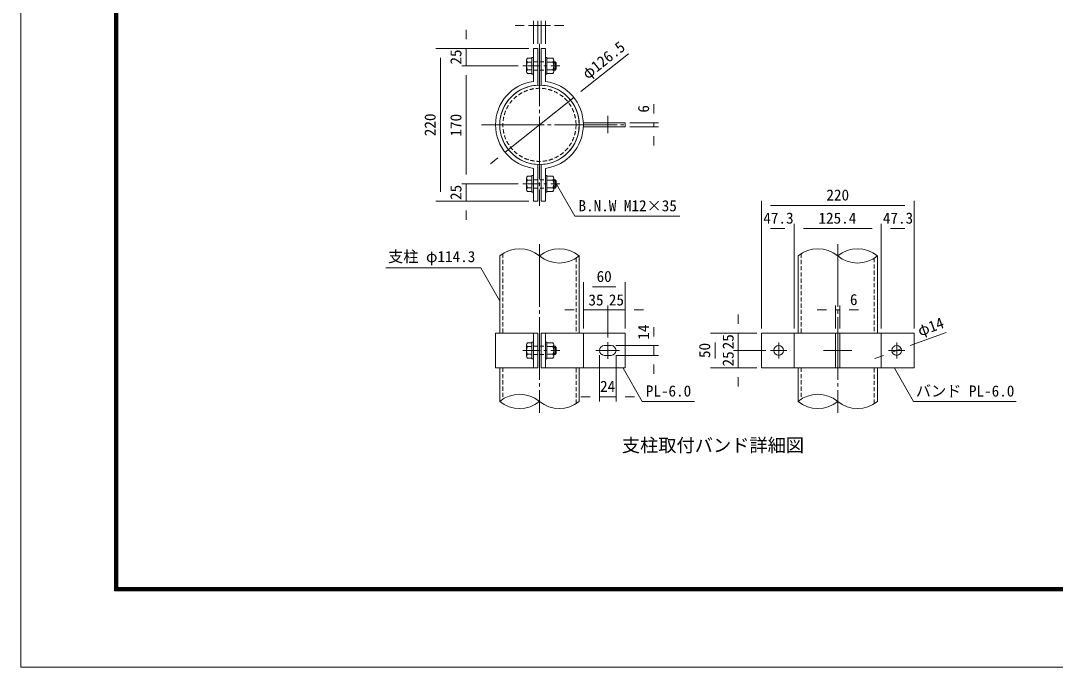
# Model space of a CAD drawing. Units: millimetres, scale not verified, with parts at other scales. Extents: x -6301 to 6299, y -4455 to 4455.
# Drawn here: x -6301 to -1831, y -4455 to -1660 of the extents above; entities that cross this region are included whole.
import ezdxf
from ezdxf.enums import TextEntityAlignment as Align

# ---------------------------------------------------------------- set-up
doc = ezdxf.new("R2010")
doc.units = ezdxf.units.MM
doc.header["$LTSCALE"] = 15
for name, pattern in [('CHAIN1', [8, 5, -1, 1, -1]), ('DASHED1', [1.8, 1.2, -0.6]), ('LONG_CHAIN', [21, 18, -1, 1, -1])]:
    doc.linetypes.add(name, pattern=pattern)
for name, color, linetype, lineweight in [('0-0_D-STR-TXT', 7, 'Continuous', 9), ('0-1_D-TTL', 7, 'Continuous', 9), ('0-2_D-TTL-TXT', 7, 'Continuous', 9), ('0-4_D-STR-DIM', 7, 'Continuous', 9), ('0-5_0', 7, 'Continuous', 9), ('0-7_D-BMK', 2, 'LONG_CHAIN', 9), ('0-8_D-STR3', 3, 'Continuous', 9), ('0-9_GR', 7, 'Continuous', 9), ('0-A_CENTER', 2, 'CHAIN1', 9)]:
    doc.layers.add(name, color=color, linetype=linetype, lineweight=lineweight)
doc.styles.add('ＭＳ ゴシック', font='')
doc.styles.get('ＭＳ ゴシック').set_extended_font_data('MS Gothic')

msp = doc.modelspace()

# ---------------------------------------------------------------- linework, layer by layer
at = {"layer": '0-0_D-STR-TXT'}
for points in [[(-3453.76, -2505.25), (-3906.19, -2505.25), (-3985.85, -2367.26)], [(-4723.87, -2728.12), (-4313.38, -2728.12), (-4231.9, -2869.25)], [(-3389.18, -3305.83), (-3615.16, -3305.83), (-3697.98, -3162.39)], [(-2000.05, -3305.83), (-2443.42, -3305.83), (-2526.24, -3162.39)]]:
    msp.add_lwpolyline(points, dxfattribs=at)
at = {"layer": '0-1_D-TTL', "color": 2}
msp.add_lwpolyline([(-6300.73, 4455), (6299.27, 4455), (6299.27, -4455), (-6300.73, -4455)], close=True, dxfattribs=at)
at = {"layer": '0-1_D-TTL'}
for points in [[(-5895.73, 4125), (5894.27, 4125), (5894.27, -4125), (-5895.73, -4125)], [(-5891.98, 4121.25), (5890.52, 4121.25), (5890.52, -4121.25), (-5891.98, -4121.25)], [(-5888.23, 4117.5), (5886.77, 4117.5), (5886.77, -4117.5), (-5888.23, -4117.5)], [(-5884.48, 4113.75), (5883.02, 4113.75), (5883.02, -4113.75), (-5884.48, -4113.75)], [(-5880.73, 4110), (5879.27, 4110), (5879.27, -4110), (-5880.73, -4110)]]:
    msp.add_lwpolyline(points, close=True, dxfattribs=at)
at = {"layer": '0-4_D-STR-DIM'}
for p, q in [((-4124.95, -1680.53), (-4164.95, -1680.53)), ((-4066.95, -1680.53), (-4106.95, -1680.53)), ((-4051.95, -1680.53), (-4091.95, -1680.53)), ((-4084.95, -1760.53), (-4084.95, -1660.53)), ((-4084.95, -1680.53), (-4066.95, -1680.53)), ((-4066.95, -1760.49), (-4066.95, -1660.53)), ((-4066.95, -1760.49), (-4066.95, -1660.53)), ((-4051.95, -1680.53), (-4066.95, -1680.53)), ((-4066.95, -1680.53), (-4026.95, -1680.53)), ((-4051.95, -1760.53), (-4051.95, -1660.53)), ((-4051.95, -1760.49), (-4051.95, -1660.53)), ((-4051.95, -1680.53), (-4011.95, -1680.53)), ((-4033.95, -1680.53), (-4051.95, -1680.53)), ((-4033.95, -1760.53), (-4033.95, -1660.53)), ((-3993.95, -1680.53), (-3953.95, -1680.53)), ((-4375.46, -1740.53), (-4375.46, -1700.53)), ((-4104.95, -1780.53), (-4506.9, -1780.53)), ((-4104.95, -1780.53), (-4395.46, -1780.53)), ((-4375.46, -1855.53), (-4375.46, -1780.53)), ((-4486.9, -2400.53), (-4486.9, -1820.53)), ((-3675.37, -1803.7), (-3880.08, -1966.98)), ((-4150.85, -1855.53), (-4395.46, -1855.53)), ((-4150.85, -1855.53), (-4395.46, -1855.53)), ((-4375.46, -2325.53), (-4375.46, -1895.53)), ((-4375.46, -1895.53), (-4375.46, -1935.53)), ((-4208.03, -2228.56), (-3911.35, -1991.92)), ((-3564.71, -2061.53), (-3564.71, -2021.53)), ((-3669.71, -2101.53), (-3544.71, -2101.53)), ((-3669.71, -2119.53), (-3544.71, -2119.53)), ((-3564.71, -2119.53), (-3564.71, -2101.53)), ((-3564.71, -2159.53), (-3564.71, -2199.53)), ((-4239.3, -2253.5), (-4270.57, -2278.44)), ((-4375.46, -2325.53), (-4375.46, -2285.53)), ((-4150.85, -2365.53), (-4395.46, -2365.53)), ((-4150.85, -2365.53), (-4395.46, -2365.53)), ((-4375.46, -2440.53), (-4375.46, -2365.53)), ((-4104.95, -2440.53), (-4506.9, -2440.53)), ((-4104.95, -2440.53), (-4395.46, -2440.53)), ((-3100.87, -2990.66), (-3100.87, -2438.76)), ((-2440.87, -2990.66), (-2440.87, -2438.76)), ((-4375.46, -2480.53), (-4375.46, -2520.53)), ((-3060.87, -2458.76), (-2480.87, -2458.76)), ((-3100.87, -2990.66), (-3100.87, -2538.76)), ((-2958.97, -2990.66), (-2958.97, -2538.76)), ((-2958.97, -2990.66), (-2958.97, -2538.76)), ((-2582.77, -2990.66), (-2582.77, -2538.76)), ((-2582.77, -2990.66), (-2582.77, -2538.76)), ((-2440.87, -2990.66), (-2440.87, -2538.76)), ((-3060.87, -2558.76), (-2998.97, -2558.76)), ((-2918.97, -2558.76), (-2622.77, -2558.76)), ((-2542.77, -2558.76), (-2480.87, -2558.76)), ((-3869.7, -2990.66), (-3869.7, -2790.66)), ((-3729.71, -2810.66), (-3829.7, -2810.66)), ((-3689.71, -2990.66), (-3689.71, -2790.66)), ((-3869.7, -2990.66), (-3869.7, -2890.66)), ((-3764.7, -3029.66), (-3764.7, -2890.62)), ((-3764.7, -3029.66), (-3764.7, -2890.66)), ((-3689.71, -2990.66), (-3689.71, -2890.62)), ((-2779.87, -2990.66), (-2779.87, -2890.62)), ((-2761.87, -2990.66), (-2761.87, -2890.62)), ((-3909.7, -2910.66), (-3949.7, -2910.66)), ((-3764.7, -2910.66), (-3869.7, -2910.66)), ((-3729.71, -2910.62), (-3764.7, -2910.62)), ((-3764.7, -2910.66), (-3724.7, -2910.66)), ((-3689.71, -2910.62), (-3729.71, -2910.62)), ((-3649.71, -2910.62), (-3609.71, -2910.62)), ((-3200.87, -2970.66), (-3200.87, -2930.66)), ((-2819.87, -2910.62), (-2859.87, -2910.62)), ((-2779.87, -2910.62), (-2761.87, -2910.62)), ((-2721.87, -2910.62), (-2681.87, -2910.62)), ((-3564.71, -3024.66), (-3564.71, -2984.66)), ((-3120.87, -3010.66), (-3320.87, -3010.66)), ((-3120.87, -3010.66), (-3220.87, -3010.66)), ((-3200.87, -3010.66), (-3200.87, -3050.66)), ((-2302.84, -3007.53), (-2458.6, -3064.66)), ((-3729.84, -3064.66), (-3544.71, -3064.66)), ((-3564.71, -3106.66), (-3564.71, -3064.66)), ((-3300.87, -3120.66), (-3300.87, -3050.66)), ((-3200.87, -3050.66), (-3200.87, -3085.66)), ((-2535.59, -3092.89), (-2496.16, -3078.43)), ((-3800.7, -3105.66), (-3800.7, -3305.66)), ((-3729.84, -3106.66), (-3544.71, -3106.66)), ((-3728.7, -3105.66), (-3728.7, -3305.66)), ((-3080.87, -3085.66), (-3220.87, -3085.66)), ((-3080.87, -3085.66), (-3220.87, -3085.66)), ((-3200.87, -3120.66), (-3200.87, -3085.66)), ((-3200.87, -3160.66), (-3200.87, -3120.66)), ((-2573.14, -3106.66), (-2610.7, -3120.43)), ((-3564.71, -3146.66), (-3564.71, -3186.66)), ((-3120.87, -3160.66), (-3320.87, -3160.66)), ((-3120.87, -3160.66), (-3220.87, -3160.66)), ((-3200.87, -3200.66), (-3200.87, -3240.66)), ((-3840.7, -3285.66), (-3880.7, -3285.66)), ((-3800.7, -3285.66), (-3728.7, -3285.66)), ((-3688.7, -3285.66), (-3648.7, -3285.66))]:
    msp.add_line(p, q, dxfattribs=at)
at = {"layer": '0-5_0'}
for p, q in [((-4084.95, -1922.5), (-4084.95, -1780.53)), ((-4066.95, -1780.53), (-4084.95, -1780.53)), ((-4066.95, -1938.94), (-4066.95, -1780.53)), ((-4051.95, -1938.94), (-4051.95, -1780.53)), ((-4051.95, -1780.53), (-4033.95, -1780.53)), ((-4033.95, -1922.5), (-4033.95, -1780.53)), ((-4115.85, -1830.85), (-4115.85, -1880.21)), ((-4111.14, -1822.68), (-4091.85, -1822.68)), ((-4091.85, -1819.53), (-4091.85, -1891.53)), ((-4091.85, -1819.53), (-4084.95, -1819.53)), ((-4033.95, -1819.53), (-4027.05, -1819.53)), ((-4027.05, -1819.53), (-4027.05, -1891.53)), ((-4001.77, -1822.68), (-4027.05, -1822.68)), ((-3997.05, -1830.85), (-3997.05, -1880.21)), ((-4111.14, -1839.02), (-4091.85, -1839.02)), ((-4111.14, -1872.04), (-4091.85, -1872.04)), ((-4001.77, -1839.02), (-4027.05, -1839.02)), ((-4001.77, -1872.04), (-4027.05, -1872.04)), ((-3997.05, -1837.53), (-3991.35, -1837.53)), ((-3997.05, -1842.03), (-3986.85, -1842.03)), ((-3997.05, -1869.03), (-3986.85, -1869.03)), ((-3997.05, -1873.53), (-3991.35, -1873.53)), ((-3991.35, -1837.53), (-3991.35, -1873.53)), ((-3991.35, -1837.53), (-3986.85, -1842.03)), ((-3991.35, -1873.53), (-3986.85, -1869.03)), ((-3986.85, -1842.03), (-3986.85, -1869.03)), ((-4111.14, -1888.38), (-4091.85, -1888.38)), ((-4091.85, -1891.53), (-4084.95, -1891.53)), ((-4033.95, -1891.53), (-4027.05, -1891.53)), ((-4001.77, -1888.38), (-4027.05, -1888.38)), ((-3869.92, -2101.53), (-3689.71, -2101.53)), ((-3869.92, -2119.53), (-3689.71, -2119.53)), ((-3689.71, -2101.53), (-3689.71, -2119.53)), ((-4084.95, -2298.56), (-4084.95, -2440.53)), ((-4066.95, -2282.12), (-4066.95, -2440.53)), ((-4051.95, -2282.12), (-4051.95, -2440.53)), ((-4033.95, -2298.56), (-4033.95, -2440.53)), ((-4115.85, -2340.85), (-4115.85, -2390.21)), ((-4111.14, -2332.68), (-4091.85, -2332.68)), ((-4111.14, -2349.02), (-4091.85, -2349.02)), ((-4091.85, -2329.53), (-4091.85, -2401.53)), ((-4091.85, -2329.53), (-4084.95, -2329.53)), ((-4033.95, -2329.53), (-4027.05, -2329.53)), ((-4027.05, -2329.53), (-4027.05, -2401.53)), ((-4001.77, -2332.68), (-4027.05, -2332.68)), ((-4001.77, -2349.02), (-4027.05, -2349.02)), ((-3997.05, -2340.85), (-3997.05, -2390.21)), ((-3997.05, -2347.53), (-3991.35, -2347.53)), ((-3997.05, -2352.03), (-3986.85, -2352.03)), ((-3991.35, -2347.53), (-3991.35, -2383.53)), ((-3991.35, -2347.53), (-3986.85, -2352.03)), ((-3986.85, -2352.03), (-3986.85, -2379.03)), ((-4111.14, -2382.04), (-4091.85, -2382.04)), ((-4111.14, -2398.38), (-4091.85, -2398.38)), ((-4091.85, -2401.53), (-4084.95, -2401.53)), ((-4033.95, -2401.53), (-4027.05, -2401.53)), ((-4001.77, -2382.04), (-4027.05, -2382.04)), ((-4001.77, -2398.38), (-4027.05, -2398.38)), ((-3997.05, -2379.03), (-3986.85, -2379.03)), ((-3997.05, -2383.53), (-3991.35, -2383.53)), ((-3991.35, -2383.53), (-3986.85, -2379.03)), ((-4066.95, -2440.53), (-4084.95, -2440.53)), ((-4051.95, -2440.53), (-4033.95, -2440.53)), ((-4230.9, -2676.83), (-4230.9, -3010.66)), ((-3888.01, -2676.83), (-3888.01, -3010.66)), ((-2942.32, -2676.83), (-2942.32, -3010.66)), ((-2599.42, -2676.83), (-2599.42, -3010.66)), ((-4249.2, -3010.66), (-4066.95, -3010.66)), ((-4249.2, -3160.66), (-4249.2, -3010.66)), ((-4084.95, -3010.66), (-4084.95, -3160.66)), ((-4066.95, -3010.66), (-4066.95, -3160.66)), ((-4051.95, -3010.66), (-3689.71, -3010.66)), ((-4051.95, -3010.66), (-4051.95, -3160.66)), ((-4033.95, -3010.66), (-4033.95, -3160.66)), ((-3869.7, -3010.66), (-3869.7, -3160.66)), ((-3689.71, -3010.66), (-3689.71, -3160.66)), ((-3100.87, -3010.66), (-2440.87, -3010.66)), ((-3100.87, -3010.66), (-3100.87, -3160.66)), ((-2958.97, -3010.66), (-2958.97, -3160.66)), ((-2779.87, -3010.66), (-2779.87, -3160.66)), ((-2761.87, -3010.66), (-2761.87, -3160.66)), ((-2582.77, -3010.66), (-2582.77, -3160.66)), ((-2440.87, -3010.66), (-2440.87, -3160.66)), ((-4115.85, -3060.98), (-4115.85, -3110.34)), ((-4111.14, -3052.81), (-4091.85, -3052.81)), ((-4111.14, -3069.14), (-4091.85, -3069.14)), ((-4091.85, -3049.66), (-4091.85, -3121.66)), ((-4091.85, -3049.66), (-4084.95, -3049.66)), ((-4033.95, -3049.66), (-4027.05, -3049.66)), ((-4027.05, -3049.66), (-4027.05, -3121.66)), ((-4001.77, -3052.81), (-4027.05, -3052.81)), ((-4001.77, -3069.14), (-4027.05, -3069.14)), ((-3997.05, -3060.98), (-3997.05, -3110.34)), ((-3997.05, -3067.66), (-3991.35, -3067.66)), ((-3997.05, -3072.16), (-3986.85, -3072.16)), ((-3991.35, -3067.66), (-3991.35, -3103.66)), ((-3991.35, -3067.66), (-3986.85, -3072.16)), ((-3986.85, -3072.16), (-3986.85, -3099.16)), ((-3779.7, -3064.66), (-3749.7, -3064.66)), ((-4111.14, -3102.17), (-4091.85, -3102.17)), ((-4111.14, -3118.51), (-4091.85, -3118.51)), ((-4091.85, -3121.66), (-4084.95, -3121.66)), ((-4033.95, -3121.66), (-4027.05, -3121.66)), ((-4001.77, -3102.17), (-4027.05, -3102.17)), ((-4001.77, -3118.51), (-4027.05, -3118.51)), ((-3997.05, -3099.16), (-3986.85, -3099.16)), ((-3997.05, -3103.66), (-3991.35, -3103.66)), ((-3991.35, -3103.66), (-3986.85, -3099.16)), ((-3779.7, -3106.66), (-3749.7, -3106.66)), ((-4249.2, -3160.66), (-4066.95, -3160.66)), ((-4230.9, -3160.66), (-4230.9, -3305.83)), ((-4051.95, -3160.66), (-3689.71, -3160.66)), ((-3888.01, -3305.83), (-3888.01, -3160.66)), ((-3100.87, -3160.66), (-2440.87, -3160.66)), ((-2942.32, -3160.66), (-2942.32, -3305.83)), ((-2599.42, -3305.83), (-2599.42, -3160.66))]:
    msp.add_line(p, q, dxfattribs=at)
for centre in [(-3025.87, -3085.66), (-2515.87, -3085.66)]:
    msp.add_circle(centre, 21, dxfattribs=at)
for centre, radius, start, end in [((-4106.42, -1830.85), 9.43, 120, 240), ((-4006.49, -1830.85), 9.43, 300, 60), ((-4084.58, -1855.53), 31.27, 148.12432, 211.87568), ((-4106.42, -1880.21), 9.43, 120, 240), ((-4028.33, -1855.53), 31.27, 328.12432, 31.87568), ((-4006.49, -1880.21), 9.43, 300, 60), ((-4059.45, -2110.53), 189.75, 97.72319, 262.27681), ((-4059.45, -2110.53), 171.75, 92.50279, 267.49721), ((-4059.45, -2110.53), 171.75, 272.50279, 87.49721), ((-4059.45, -2110.53), 189.75, 277.72319, 82.27681), ((-4106.42, -2340.85), 9.43, 120, 240), ((-4084.58, -2365.53), 31.27, 148.12432, 211.87568), ((-4006.49, -2340.85), 9.43, 300, 60), ((-4028.33, -2365.53), 31.27, 328.12432, 31.87568), ((-4106.42, -2390.21), 9.43, 120, 240), ((-4006.49, -2390.21), 9.43, 300, 60), ((-4145.18, -2780.39), 134.44, 50.38442, 129.61558), ((-3973.73, -2780.39), 134.44, 50.38442, 129.61558), ((-3973.73, -2573.26), 134.44, 230.38442, 309.61558), ((-2856.6, -2780.39), 134.44, 50.38442, 129.61558), ((-2685.15, -2780.39), 134.44, 50.38442, 129.61558), ((-2685.15, -2573.26), 134.44, 230.38442, 309.61558), ((-4106.42, -3060.98), 9.43, 120, 240), ((-4084.58, -3085.66), 31.27, 148.12432, 211.87568), ((-4006.49, -3060.98), 9.43, 300, 60), ((-4028.33, -3085.66), 31.27, 328.12432, 31.87568), ((-3779.7, -3085.66), 21, 90, 270), ((-3749.7, -3085.66), 21, 270, 90), ((-4106.42, -3110.34), 9.43, 120, 240), ((-4006.49, -3110.34), 9.43, 300, 60), ((-4145.18, -3409.4), 134.44, 50.38442, 129.61558), ((-4145.18, -3202.27), 134.44, 230.38442, 309.61558), ((-3973.73, -3202.27), 134.44, 230.38442, 309.61558), ((-2856.6, -3409.4), 134.44, 50.38442, 129.61558), ((-2856.6, -3202.27), 134.44, 230.38442, 309.61558), ((-2685.15, -3202.27), 134.44, 230.38442, 309.61558)]:
    msp.add_arc(centre, radius, start, end, dxfattribs=at)
at = {"layer": '0-7_D-BMK'}
for p, q in [((-4059.45, -1760.05), (-4059.45, -2460.05)), ((-4309.45, -2110.53), (-3689.71, -2110.53)), ((-4059.45, -2626.83), (-4059.45, -3355.83)), ((-2770.87, -2626.83), (-2770.87, -3355.83)), ((-3764.7, -3049.66), (-3764.7, -3121.66)), ((-3025.87, -3050.66), (-3025.87, -3120.66)), ((-2515.87, -3050.66), (-2515.87, -3120.66)), ((-3815.7, -3085.66), (-3713.7, -3085.66)), ((-2990.87, -3085.66), (-3060.87, -3085.66)), ((-2709.7, -3085.66), (-2832.05, -3085.66)), ((-2550.87, -3085.66), (-2480.87, -3085.66))]:
    msp.add_line(p, q, dxfattribs=at)
at = {"layer": '0-8_D-STR3', "color": 4, "linetype": 'DASHED1'}
for p, q in [((-4217.4, -2667), (-4217.4, -3010.66)), ((-2928.82, -2667), (-2928.82, -3010.66)), ((-3901.51, -2686.66), (-3901.51, -3010.66)), ((-2612.92, -2686.66), (-2612.92, -3010.66)), ((-4217.4, -3160.66), (-4217.4, -3296.01)), ((-3901.51, -3315.66), (-3901.51, -3160.66)), ((-2928.82, -3160.66), (-2928.82, -3296.01)), ((-2612.92, -3315.66), (-2612.92, -3160.66))]:
    msp.add_line(p, q, dxfattribs=at)
msp.add_circle((-4059.45, -2110.53), 157.95, dxfattribs=at)
at = {"layer": '0-9_GR', "color": 4, "linetype": 'DASHED1'}
for p, q in [((-4084.95, -1837.53), (-4033.95, -1837.53)), ((-4084.95, -1873.53), (-4033.95, -1873.53)), ((-4084.95, -2347.53), (-4033.95, -2347.53)), ((-4084.95, -2383.53), (-4033.95, -2383.53)), ((-4084.95, -3067.66), (-4033.95, -3067.66)), ((-4084.95, -3103.66), (-4033.95, -3103.66))]:
    msp.add_line(p, q, dxfattribs=at)
at = {"layer": '0-9_GR', "color": 4}
msp.add_circle((-4059.45, -2110.53), 171.45, dxfattribs=at)
at = {"layer": '0-A_CENTER'}
for p, q in [((-4130.85, -1855.53), (-3971.85, -1855.53)), ((-3764.7, -2071.53), (-3764.7, -2149.53)), ((-4130.85, -2365.53), (-3971.85, -2365.53)), ((-4130.85, -3085.66), (-3971.85, -3085.66))]:
    msp.add_line(p, q, dxfattribs=at)

# ---------------------------------------------------------------- texts
at = {"layer": '0-0_D-STR-TXT', "style": 'ＭＳ ゴシック'}
for s, p in [('B.N.W M12×35', (-3890.83, -2498.5)), ('支柱 φ114.3', (-4713.6, -2718.33)), ('PL-6.0', (-3600.17, -3299.09)), ('バンド PL-6.0', (-2433.36, -3299.21))]:
    msp.add_text(s, height=48.06, dxfattribs=at).set_placement(p, align=Align.BOTTOM_LEFT)
at = {"layer": '0-2_D-TTL-TXT', "style": 'ＭＳ ゴシック'}
msp.add_text('支柱取付バンド詳細図', height=57.73, dxfattribs=at).set_placement((-3703.72, -3541.48), align=Align.BOTTOM_LEFT)
at = {"layer": '0-4_D-STR-DIM', "style": 'ＭＳ ゴシック'}
for s, rotation, p in [('φ126.5', 38.576, (-3842.28, -1927.24)), ('25', 90, (-4382.21, -1850.13)), ('6', 90, (-3571.45, -2057.76)), ('220', 90, (-4493.65, -2159.53)), ('170', 90, (-4382.21, -2161.18)), ('25', 90, (-4382.21, -2435.13)), ('φ14', 20.139, (-2410.18, -3038.91)), ('14', 90, (-3571.45, -3039.18)), ('25', 90, (-3206.09, -3080.72)), ('50', 90, (-3307.62, -3118.28)), ('25', 90, (-3206.09, -3154.8))]:
    msp.add_text(s, height=48.06, rotation=rotation, dxfattribs=at).set_placement(p, align=Align.BOTTOM_LEFT)
for s, p in [('220', (-2819.87, -2452.01)), ('47.3', (-3092.33, -2552.01)), ('125.4', (-2854.15, -2552.01)), ('47.3', (-2575.92, -2552.01)), ('60', (-3812.7, -2803.91)), ('35', (-3848.07, -2905.76)), ('25', (-3759.76, -2905.4)), ('6', (-2718.1, -2903.87)), ('24', (-3797.58, -3278.91))]:
    msp.add_text(s, height=48.06, dxfattribs=at).set_placement(p, align=Align.BOTTOM_LEFT)

doc.saveas('drawing.dxf')
